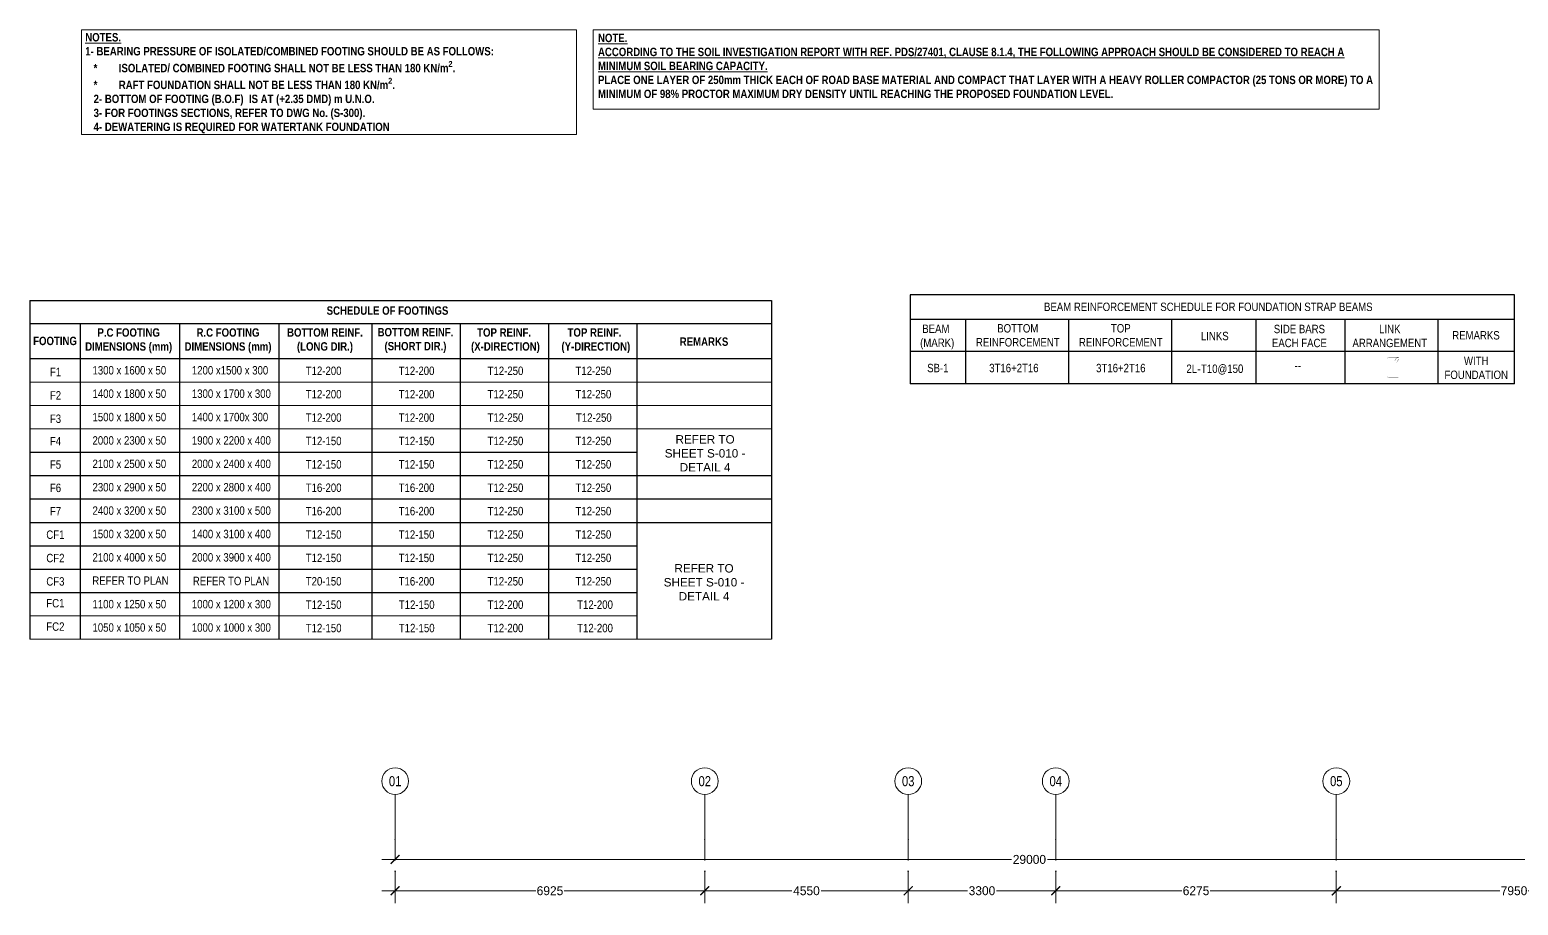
# Model space of a CAD drawing. Header units: millimetres. Extents: x -2277 to 53904, y -32032 to 20357.
# Drawn here: x 1203 to 34494, y 786 to 20357 of the extents above; entities that cross this region are included whole.
import ezdxf
from ezdxf.enums import TextEntityAlignment as Align

# ---------------------------------------------------------------- set-up
doc = ezdxf.new("R2010")
doc.units = ezdxf.units.MM
doc.header["$LTSCALE"] = 75
doc.linetypes.add('DASHDOT2', pattern=[12.7, 6.35, -3.175, 0, -3.175])
doc.linetypes.add('Dot & Dashed', pattern=[502.708322, 238.125, -132.291667, 0, -132.291655])
for name, color, linetype in [('00_A_GRIDS.3D', 1, 'Continuous'), ('02_A_GRIDS.3D', 1, 'Continuous'), ('STR_TXT-L', 1, 'Continuous')]:
    doc.layers.add(name, color=color, linetype=linetype)
for name, color, linetype, lineweight in [('A-DETL', 90, 'Continuous', 9), ('G-ANNO-TEXT', 231, 'Continuous', 9), ('S- FOUNDTION', 2, 'Continuous', 9)]:
    doc.layers.add(name, color=color, linetype=linetype, lineweight=lineweight)
doc.styles.add('236 - NAS Mall_CD_GF Plan$0$TEXT 500', font='GOTHIC.TTF', dxfattribs={"height": 350})
doc.styles.add('Arial Narrow_4', font='ARIALN.TTF', dxfattribs={"height": 3.051005})
doc.styles.add('Arial Narrow_B_2', font='ARIALNB.TTF', dxfattribs={"height": 2.5})
doc.styles.add('GENERATED_STYLE_3', font='arial.ttf', dxfattribs={"width": 0.8})
doc.styles.add('TEXT 100', font='GOTHIC.TTF', dxfattribs={"height": 200})
doc.dimstyles.new('236 - NAS Mall_CD_GF Plan$0$DIM 500', dxfattribs={"dimtxt": 350, "dimasz": 300, "dimexe": 0, "dimexo": 0, "dimgap": 25, "dimtad": 0, "dimdec": 0, "dimrnd": 5, "dimzin": 0, "dimdsep": 46, "dimtxsty": '236 - NAS Mall_CD_GF Plan$0$TEXT 500', "dimblk": '236 - NAS Mall_CD_GF Plan$0$_ARCHTICK', "dimcen": 0, "dimdle": 300, "dimclrd": 256, "dimclre": 256, "dimclrt": 256, "dimadec": 0, "dimazin": 0, "dimtfac": 1, "dimtdec": 0, "dimtmove": 1, "dimatfit": 3, "dimfxl": 1000, "dimfxlon": 1, "dimtolj": 1, "dimtzin": 0, "dimlwd": 0, "dimlwe": 0, "dimarcsym": 0})

# ---------------------------------------------------------------- blocks, each defined once
blk = doc.blocks.new('236 - NAS Mall_CD_GF Plan$0$_ARCHTICK')
at = {"color": 0, "linetype": 'ByBlock', "const_width": 0.15}
blk.add_lwpolyline([(-0.5, -0.5), (0.5, 0.5)], dxfattribs=at)
blk = doc.blocks.new('*D10')
at = {"layer": '02_A_GRIDS.3D', "lineweight": 0, "transparency": 16777216}
for p, q in [((9375, 1531), (9375, 1109)), ((16300, 1531), (16300, 1109)), ((9075, 1109), (12519, 1109)), ((16600, 1109), (13156, 1109))]:
    blk.add_line(p, q, dxfattribs=at)
at = {"layer": 'Defpoints', "color": 0, "transparency": 16777216}
for p in [(9375, 1531), (16300, 1531), (16300, 1109)]:
    blk.add_point(p, dxfattribs=at)
at = {"layer": '02_A_GRIDS.3D', "lineweight": 0, "transparency": 16777216, "xscale": 200, "yscale": 200, "zscale": 200, "rotation": 180}
blk.add_blockref('236 - NAS Mall_CD_GF Plan$0$_ARCHTICK', (9375, 1109), dxfattribs=at)
at = {"layer": '02_A_GRIDS.3D', "lineweight": 0, "transparency": 16777216, "xscale": 200, "yscale": 200, "zscale": 200}
blk.add_blockref('236 - NAS Mall_CD_GF Plan$0$_ARCHTICK', (16300, 1109), dxfattribs=at)
at = {"layer": '02_A_GRIDS.3D', "transparency": 16777216, "insert": (12838, 1109), "char_height": 200, "attachment_point": 5, "style": 'TEXT 100'}
blk.add_mtext('\\A1;6925', dxfattribs=at)
blk = doc.blocks.new('*D11')
at = {"layer": '02_A_GRIDS.3D', "lineweight": 0, "transparency": 16777216}
for p, q in [((16300, 1531), (16300, 1109)), ((20850, 1531), (20850, 1109)), ((16000, 1109), (18249, 1109)), ((21150, 1109), (18901, 1109))]:
    blk.add_line(p, q, dxfattribs=at)
at = {"layer": 'Defpoints', "color": 0, "transparency": 16777216}
for p in [(16300, 1531), (20850, 1531), (20850, 1109)]:
    blk.add_point(p, dxfattribs=at)
at = {"layer": '02_A_GRIDS.3D', "lineweight": 0, "transparency": 16777216, "xscale": 200, "yscale": 200, "zscale": 200, "rotation": 180}
blk.add_blockref('236 - NAS Mall_CD_GF Plan$0$_ARCHTICK', (16300, 1109), dxfattribs=at)
at = {"layer": '02_A_GRIDS.3D', "lineweight": 0, "transparency": 16777216, "xscale": 200, "yscale": 200, "zscale": 200}
blk.add_blockref('236 - NAS Mall_CD_GF Plan$0$_ARCHTICK', (20850, 1109), dxfattribs=at)
at = {"layer": '02_A_GRIDS.3D', "transparency": 16777216, "insert": (18575, 1109), "char_height": 200, "attachment_point": 5, "style": 'TEXT 100'}
blk.add_mtext('\\A1;4550', dxfattribs=at)
blk = doc.blocks.new('*D12')
at = {"layer": '02_A_GRIDS.3D', "lineweight": 0, "transparency": 16777216}
for p, q in [((20850, 1531), (20850, 1109)), ((24150, 1531), (24150, 1109)), ((20550, 1109), (22176, 1109)), ((24450, 1109), (22824, 1109))]:
    blk.add_line(p, q, dxfattribs=at)
at = {"layer": 'Defpoints', "color": 0, "transparency": 16777216}
for p in [(20850, 1531), (24150, 1531), (24150, 1109)]:
    blk.add_point(p, dxfattribs=at)
at = {"layer": '02_A_GRIDS.3D', "lineweight": 0, "transparency": 16777216, "xscale": 200, "yscale": 200, "zscale": 200, "rotation": 180}
blk.add_blockref('236 - NAS Mall_CD_GF Plan$0$_ARCHTICK', (20850, 1109), dxfattribs=at)
at = {"layer": '02_A_GRIDS.3D', "lineweight": 0, "transparency": 16777216, "xscale": 200, "yscale": 200, "zscale": 200}
blk.add_blockref('236 - NAS Mall_CD_GF Plan$0$_ARCHTICK', (24150, 1109), dxfattribs=at)
at = {"layer": '02_A_GRIDS.3D', "transparency": 16777216, "insert": (22500, 1109), "char_height": 200, "attachment_point": 5, "style": 'TEXT 100'}
blk.add_mtext('\\A1;3300', dxfattribs=at)
blk = doc.blocks.new('*D13')
at = {"layer": '02_A_GRIDS.3D', "lineweight": 0, "transparency": 16777216}
for p, q in [((24150, 1531), (24150, 1109)), ((30425, 1531), (30425, 1109)), ((23850, 1109), (26969, 1109)), ((30725, 1109), (27606, 1109))]:
    blk.add_line(p, q, dxfattribs=at)
at = {"layer": 'Defpoints', "color": 0, "transparency": 16777216}
for p in [(24150, 1531), (30425, 1531), (30425, 1109)]:
    blk.add_point(p, dxfattribs=at)
at = {"layer": '02_A_GRIDS.3D', "lineweight": 0, "transparency": 16777216, "xscale": 200, "yscale": 200, "zscale": 200, "rotation": 180}
blk.add_blockref('236 - NAS Mall_CD_GF Plan$0$_ARCHTICK', (24150, 1109), dxfattribs=at)
at = {"layer": '02_A_GRIDS.3D', "lineweight": 0, "transparency": 16777216, "xscale": 200, "yscale": 200, "zscale": 200}
blk.add_blockref('236 - NAS Mall_CD_GF Plan$0$_ARCHTICK', (30425, 1109), dxfattribs=at)
at = {"layer": '02_A_GRIDS.3D', "transparency": 16777216, "insert": (27288, 1109), "char_height": 200, "attachment_point": 5, "style": 'TEXT 100'}
blk.add_mtext('\\A1;6275', dxfattribs=at)
blk = doc.blocks.new('*D14')
at = {"layer": '02_A_GRIDS.3D', "lineweight": 0, "transparency": 16777216}
for p, q in [((30425, 1531), (30425, 1109)), ((38375, 1531), (38375, 1109)), ((30125, 1109), (34081, 1109)), ((38675, 1109), (34719, 1109))]:
    blk.add_line(p, q, dxfattribs=at)
at = {"layer": 'Defpoints', "color": 0, "transparency": 16777216}
for p in [(30425, 1531), (38375, 1531), (38375, 1109)]:
    blk.add_point(p, dxfattribs=at)
at = {"layer": '02_A_GRIDS.3D', "lineweight": 0, "transparency": 16777216, "xscale": 200, "yscale": 200, "zscale": 200, "rotation": 180}
blk.add_blockref('236 - NAS Mall_CD_GF Plan$0$_ARCHTICK', (30425, 1109), dxfattribs=at)
at = {"layer": '02_A_GRIDS.3D', "lineweight": 0, "transparency": 16777216, "xscale": 200, "yscale": 200, "zscale": 200}
blk.add_blockref('236 - NAS Mall_CD_GF Plan$0$_ARCHTICK', (38375, 1109), dxfattribs=at)
at = {"layer": '02_A_GRIDS.3D', "transparency": 16777216, "insert": (34400, 1109), "char_height": 200, "attachment_point": 5, "style": 'TEXT 100'}
blk.add_mtext('\\A1;7950', dxfattribs=at)
blk = doc.blocks.new('*D15')
at = {"layer": '02_A_GRIDS.3D', "lineweight": 0, "transparency": 16777216}
for p, q in [((9375, 2231), (9375, 1809)), ((38375, 2231), (38375, 1809)), ((9075, 1809), (23159, 1809)), ((38675, 1809), (23963, 1809))]:
    blk.add_line(p, q, dxfattribs=at)
at = {"layer": 'Defpoints', "color": 0, "transparency": 16777216}
for p in [(9375, 2231), (38375, 2231), (38375, 1809)]:
    blk.add_point(p, dxfattribs=at)
at = {"layer": '02_A_GRIDS.3D', "lineweight": 0, "transparency": 16777216, "xscale": 200, "yscale": 200, "zscale": 200, "rotation": 180}
blk.add_blockref('236 - NAS Mall_CD_GF Plan$0$_ARCHTICK', (9375, 1809), dxfattribs=at)
at = {"layer": '02_A_GRIDS.3D', "lineweight": 0, "transparency": 16777216, "xscale": 200, "yscale": 200, "zscale": 200}
blk.add_blockref('236 - NAS Mall_CD_GF Plan$0$_ARCHTICK', (38375, 1809), dxfattribs=at)
at = {"layer": '02_A_GRIDS.3D', "transparency": 16777216, "insert": (23561, 1809), "char_height": 200, "attachment_point": 5, "style": 'TEXT 100'}
blk.add_mtext('\\A1;29000', dxfattribs=at)
blk = doc.blocks.new('Standard grid marker')
at = {"layer": '00_A_GRIDS.3D', "linetype": 'Dot & Dashed', "lineweight": 0}
for p, q in [((1000, 0), (0, 0)), ((33692, 0), (34692, 0))]:
    blk.add_line(p, q, dxfattribs=at)
at = {"layer": '00_A_GRIDS.3D', "linetype": 'DASHDOT2', "lineweight": 0}
blk.add_line((1000, 0), (33692, 0), dxfattribs=at)
at = {"layer": '00_A_GRIDS.3D', "linetype": 'Continuous', "lineweight": 0}
for centre in [(-300, 0), (34992, 0)]:
    blk.add_circle(centre, 300, dxfattribs=at)
at = {"layer": '00_A_GRIDS.3D', "linetype": 'Dot & Dashed', "lineweight": 0}
blk.add_point((1000, 0), dxfattribs=at)
blk.add_point((1000, 0), dxfattribs=at)
at = {"layer": '00_A_GRIDS.3D', "lineweight": 0, "style": 'GENERATED_STYLE_3'}
for tag, p in [('AC_MarkerText_1_0', (-464, -51)), ('AC_MarkerText_1_1', (34828, -51))]:
    blk.add_attdef(tag, text='', height=225, rotation=90, dxfattribs=at).set_placement(p, align=Align.TOP_CENTER)

msp = doc.modelspace()

# ---------------------------------------------------------------- linework, layer by layer
at = {"layer": 'A-DETL', "lineweight": 30}
for p, q in [((34413, 14433.3), (20893.6, 14433.3)), ((20893.6, 14433.3), (20893.6, 12439)), ((34413, 12439), (34413, 14433.3)), ((1202.8, 14308), (17789.4, 14308)), ((1202.8, 14308), (1202.8, 6731.3)), ((17789.4, 14308), (17789.4, 6731.3)), ((1202.8, 13791.1), (17789.4, 13791.1)), ((2327.8, 13791.1), (2327.8, 6731.3)), ((4550.1, 13791.1), (4550.1, 6731.3)), ((6772.5, 13791.1), (6772.5, 6731.3)), ((8854, 13791.1), (8854, 6731.3)), ((10829.9, 13791.1), (10829.9, 6731.3)), ((12805.8, 13791.1), (12805.8, 6731.3)), ((14781.7, 13791.1), (14781.7, 6731.3)), ((34413, 13880.6), (20893.6, 13880.6)), ((22131, 13880.6), (22131, 12439)), ((24435.1, 13880.6), (24435.1, 12439)), ((26739.2, 13880.6), (26739.2, 12439)), ((28624.6, 13880.6), (28624.6, 12439)), ((30615.2, 13880.6), (30615.2, 12439)), ((32693.7, 13880.6), (32693.7, 12439)), ((1202.8, 13004.9), (17789.4, 13004.9)), ((34413, 13164.2), (20893.6, 13164.2)), ((34413, 12439), (20893.6, 12439)), ((1202.8, 10913.7), (14781.7, 10913.7)), ((1202.8, 10390.9), (17789.4, 10390.9)), ((1202.8, 9868.1), (17789.4, 9868.1)), ((1202.8, 9345.3), (17789.4, 9345.3)), ((1202.8, 8822.5), (14781.7, 8822.5)), ((1202.8, 8299.7), (14781.7, 8299.7)), ((1202.8, 7776.9), (14781.7, 7776.9))]:
    msp.add_line(p, q, dxfattribs=at)
at = {"layer": 'A-DETL'}
for p, q in [((1202.8, 12482.1), (17789.4, 12482.1)), ((1202.8, 11959.3), (17789.4, 11959.3)), ((1202.8, 11436.5), (17789.4, 11436.5)), ((1202.8, 7254.1), (14781.7, 7254.1)), ((1202.8, 6731.3), (17789.4, 6731.3))]:
    msp.add_line(p, q, dxfattribs=at)
at = {"layer": 'S- FOUNDTION', "color": 2}
for points in [[(2357.9, 20357.1), (13430.5, 20357.1), (13430.5, 18016.1), (2357.9, 18016.1)], [(13802.6, 20357.1), (31384.7, 20357.1), (31384.7, 18584.1), (13802.6, 18584.1)]]:
    msp.add_lwpolyline(points, close=True, dxfattribs=at)
at = {"layer": 'STR_TXT-L', "const_width": 5.22, "flags": 128}
msp.add_lwpolyline([(31730.5, 12957.7), (31777.6, 13029.6, -0.7452779), (31820.6, 13016.8), (31820.6, 12607.1, -0.4142337), (31797.2, 12583.7), (31597.1, 12583.7, -0.414228), (31573.7, 12607.1), (31573.8, 13007.6, -0.414198), (31597.2, 13031), (31804.9, 13031, -0.5961841), (31824.5, 12994.8), (31772.6, 12915.6)], format="xyb", dxfattribs=at)

# ---------------------------------------------------------------- block references
at = {"layer": '00_A_GRIDS.3D', "linetype": 'Dot & Dashed'}
ref = msp.add_blockref('Standard grid marker', (9375, 3259.6), dxfattribs=dict(at, zscale=1000, rotation=270))
ref.add_attrib('AC_MarkerText_1', '01', dxfattribs={"layer": '02_A_GRIDS.3D', "color": 7, "lineweight": 0, "height": 225, "rotation": 360, "style": 'GENERATED_STYLE_3', "width": 0.8}).set_placement((9375, 3672.1), align=Align.TOP_CENTER)
ref.add_attrib('AC_MarkerText_1_1', '01', dxfattribs={"color": 7, "lineweight": 0, "height": 225, "rotation": 360, "style": 'GENERATED_STYLE_3', "width": 0.8}).set_placement((9375, -31616.5), align=Align.TOP_CENTER)
at = {"layer": '02_A_GRIDS.3D', "linetype": 'Dot & Dashed'}
ref = msp.add_blockref('Standard grid marker', (16300, 3259.6), dxfattribs=dict(at, zscale=1000, rotation=270))
ref.add_attrib('AC_MarkerText_1', '02', dxfattribs={"color": 7, "lineweight": 0, "height": 225, "rotation": 360, "style": 'GENERATED_STYLE_3', "width": 0.8}).set_placement((16300, 3672.1), align=Align.TOP_CENTER)
ref.add_attrib('AC_MarkerText_1_1', '02', dxfattribs={"layer": '00_A_GRIDS.3D', "color": 7, "lineweight": 0, "height": 225, "rotation": 360, "style": 'GENERATED_STYLE_3', "width": 0.8}).set_placement((16300, -31616.5), align=Align.TOP_CENTER)
ref = msp.add_blockref('Standard grid marker', (20850, 3259.6), dxfattribs=dict(at, zscale=1000, rotation=270))
ref.add_attrib('AC_MarkerText_1', '03', dxfattribs={"color": 7, "lineweight": 0, "height": 225, "rotation": 360, "style": 'GENERATED_STYLE_3', "width": 0.8}).set_placement((20850, 3672.1), align=Align.TOP_CENTER)
ref.add_attrib('AC_MarkerText_1_1', '03', dxfattribs={"layer": '00_A_GRIDS.3D', "color": 7, "lineweight": 0, "height": 225, "rotation": 360, "style": 'GENERATED_STYLE_3', "width": 0.8}).set_placement((20850, -31616.5), align=Align.TOP_CENTER)
ref = msp.add_blockref('Standard grid marker', (24150, 3259.6), dxfattribs=dict(at, zscale=1000, rotation=270))
ref.add_attrib('AC_MarkerText_1', '04', dxfattribs={"color": 7, "lineweight": 0, "height": 225, "rotation": 360, "style": 'GENERATED_STYLE_3', "width": 0.8}).set_placement((24150, 3672.1), align=Align.TOP_CENTER)
ref.add_attrib('AC_MarkerText_1_1', '04', dxfattribs={"layer": '00_A_GRIDS.3D', "color": 7, "lineweight": 0, "height": 225, "rotation": 360, "style": 'GENERATED_STYLE_3', "width": 0.8}).set_placement((24150, -31616.5), align=Align.TOP_CENTER)
ref = msp.add_blockref('Standard grid marker', (30425, 3259.6), dxfattribs=dict(at, zscale=1000, rotation=270))
ref.add_attrib('AC_MarkerText_1', '05', dxfattribs={"color": 7, "lineweight": 0, "height": 225, "rotation": 360, "style": 'GENERATED_STYLE_3', "width": 0.8}).set_placement((30425, 3672.1), align=Align.TOP_CENTER)
ref.add_attrib('AC_MarkerText_1_1', '05', dxfattribs={"layer": '00_A_GRIDS.3D', "color": 7, "lineweight": 0, "height": 225, "rotation": 360, "style": 'GENERATED_STYLE_3', "width": 0.8}).set_placement((30425, -31616.5), align=Align.TOP_CENTER)

# ---------------------------------------------------------------- texts
at = {"layer": 'G-ANNO-TEXT', "color": 7, "lineweight": 13, "char_height": 187.5}
for s, insert, width, attachment_point, style in [('\\A1;{\\LNOTES.}\\P1- BEARING PRESSURE OF ISOLATED/COMBINED FOOTING SHOULD BE AS FOLLOWS:\\P\\pxi-3,l4,t4;*^IISOLATED/ COMBINED FOOTING SHALL NOT BE LESS THAN 180 KN/m{\\H0.7x;\\S2^ ;\\H1.42857x;.}\\P*^IRAFT FOUNDATION SHALL NOT BE LESS THAN 180 KN/m{\\H0.7x;\\S2^ ;\\H1.42857x;.\\P\\pi0,l0,tz;}2- BOTTOM OF FOOTING (B.O.F)  IS AT (+2.35 DMD) m U.N.O.\\P3- FOR FOOTINGS SECTIONS, REFER TO DWG No. (S-300).\\P4- DEWATERING IS REQUIRED FOR WATERTANK FOUNDATION', (2443.8, 20284.2), 11636.063, 1, 'Arial Narrow_B_2'), ('\\A1;{\\LNOTE.\\PACCORDING TO THE SOIL INVESTIGATION REPORT WITH REF. PDS/27401, CLAUSE 8.1.4, THE FOLLOWING APPROACH SHOULD BE CONSIDERED TO REACH A MINIMUM SOIL BEARING CAPACITY. \\P}PLACE ONE LAYER OF 250mm THICK EACH OF ROAD BASE MATERIAL AND COMPACT THAT LAYER WITH A HEAVY ROLLER COMPACTOR (25 TONS OR MORE) TO A MINIMUM OF 98% PROCTOR MAXIMUM DRY DENSITY UNTIL REACHING THE PROPOSED FOUNDATION LEVEL.', (13912.1, 20268.6), 17478.953, 1, 'Arial Narrow_B_2'), ('SCHEDULE OF FOOTINGS', (7843.5, 14173.9), 3312.974, 1, 'Arial Narrow_B_2'), ('BEAM REINFORCEMENT SCHEDULE FOR FOUNDATION STRAP BEAMS', (27562, 14257.2), 13231.334, 2, 'Arial Narrow_4'), ('\\pxqc;P.C FOOTING \\PDIMENSIONS (mm)', (2228.2, 13682.9), 2372.931, 1, 'Arial Narrow_B_2'), ('\\pxqc;R.C FOOTING \\PDIMENSIONS (mm)', (4450.5, 13682.9), 2372.931, 1, 'Arial Narrow_B_2'), ('\\pxqc;BOTTOM REINF. (LONG DIR.)', (6737.4, 13684.5), 2135.945, 1, 'Arial Narrow_B_2'), ('\\pxqc;BOTTOM REINF. (SHORT DIR.)', (8937.2, 13690.8), 1783.917, 1, 'Arial Narrow_B_2'), ('\\pxqc;TOP REINF.\\P (X-DIRECTION)', (10919.8, 13684.5), 1783.917, 1, 'Arial Narrow_B_2'), ('\\pxqc;TOP REINF.\\P (Y-DIRECTION)', (12942, 13684.5), 1783.917, 1, 'Arial Narrow_B_2'), ('BEAM \\P (MARK)', (21468.8, 13766.9), 1103.791, 2, 'Arial Narrow_4'), ('BOTTOM \\PREINFORCEMENT', (23301.2, 13777.3), 1103.791, 2, 'Arial Narrow_4'), ('TOP \\PREINFORCEMENT', (25605.3, 13777.3), 1103.791, 2, 'Arial Narrow_4'), ('SIDE BARS \\PEACH FACE', (29599.5, 13762), 1827.109, 2, 'Arial Narrow_4'), ('LINK ARRANGEMENT', (31621.4, 13762), 1103.791, 2, 'Arial Narrow_4'), ('FOOTING', (1278.6, 13495.2), 775.633, 1, 'Arial Narrow_B_2'), ('REMARKS', (15740.6, 13479.2), 1682.235, 1, 'Arial Narrow_B_2'), ('LINKS', (27706.6, 13604.5), 1103.791, 2, 'Arial Narrow_4'), ('REMARKS', (33549.1, 13620.7), 1103.791, 2, 'Arial Narrow_4'), ('WITH FOUNDATION', (33554.3, 13050.2), 1103.791, 2, 'Arial Narrow_4'), ('F1', (1653.1, 12800.8), 306.645, 1, 'Arial Narrow_4'), ('1300 x 1600 x 50', (2605.7, 12838.8), 1859.748, 1, 'Arial Narrow_4'), ('1200 x1500 x 300', (4828.1, 12838.8), 1859.748, 1, 'Arial Narrow_4'), ('T12-200', (7375.5, 12827.2), 1859.748, 1, 'Arial Narrow_4'), ('T12-200', (9453.1, 12827.2), 1859.748, 1, 'Arial Narrow_4'), ('T12-250', (11442.5, 12827.2), 1859.748, 1, 'Arial Narrow_4'), ('T12-250', (13408.8, 12827.2), 1859.748, 1, 'Arial Narrow_4'), ('SB-1', (21513.1, 12889.2), 1103.791, 2, 'Arial Narrow_4'), ('3T16+2T16', (23213.7, 12889.2), 1103.791, 2, 'Arial Narrow_4'), ('3T16+2T16', (25605.3, 12888.7), 1103.791, 2, 'Arial Narrow_4'), ('2L{\\fArial|b0|i0|c178|p34;-}T10@150', (27708.9, 12873.1), 1103.791, 2, 'Arial Narrow_4'), ('--', (29565.7, 12942.9), 1103.791, 2, 'Arial Narrow_4'), ('1400 x 1800 x 50', (2605.7, 12316), 1859.748, 1, 'Arial Narrow_4'), ('1300 x 1700 x 300', (4828.1, 12316), 1859.748, 1, 'Arial Narrow_4'), ('F2', (1653.1, 12278), 306.645, 1, 'Arial Narrow_4'), ('T12-200', (7375.5, 12304.4), 1859.748, 1, 'Arial Narrow_4'), ('T12-200', (9453.1, 12304.4), 1859.748, 1, 'Arial Narrow_4'), ('T12-250', (11442.5, 12304.4), 1859.748, 1, 'Arial Narrow_4'), ('T12-250', (13408.8, 12304.4), 1859.748, 1, 'Arial Narrow_4'), ('F3', (1653.1, 11755.2), 306.645, 1, 'Arial Narrow_4'), ('1500 x 1800 x 50', (2605.7, 11793.2), 1859.748, 1, 'Arial Narrow_4'), ('1400 x 1700x 300', (4828.1, 11793.2), 1859.748, 1, 'Arial Narrow_4'), ('T12-200', (7375.5, 11781.6), 1859.748, 1, 'Arial Narrow_4'), ('T12-200', (9453.1, 11781.6), 1859.748, 1, 'Arial Narrow_4'), ('T12-250', (11442.5, 11781.6), 1859.748, 1, 'Arial Narrow_4'), ('T12-250', (13418.4, 11781.6), 1859.748, 1, 'Arial Narrow_4'), ('F4', (1653.1, 11255.3), 306.645, 1, 'Arial Narrow_4'), ('2000 x 2300 x 50', (2605.7, 11270.4), 1859.748, 1, 'Arial Narrow_4'), ('1900 x 2200 x 400', (4828.1, 11270.4), 1859.748, 1, 'Arial Narrow_4'), ('T12-150', (7375.5, 11258.8), 1859.748, 1, 'Arial Narrow_4'), ('T12-150', (9453.1, 11258.8), 1859.748, 1, 'Arial Narrow_4'), ('T12-250', (11442.5, 11258.8), 1859.748, 1, 'Arial Narrow_4'), ('T12-250', (13408.8, 11258.8), 1859.748, 1, 'Arial Narrow_4'), ('\\pxqc;{\\fArial|b0|i0|c0|p34;REFER TO SHEET S-010 - DETAIL 4}', (15180, 11295), 2253.224, 1, 'Arial Narrow_4'), ('F5', (1653.1, 10732.5), 306.645, 1, 'Arial Narrow_4'), ('2100 x 2500 x 50', (2605.7, 10747.6), 1859.748, 1, 'Arial Narrow_4'), ('2000 x 2400 x 400', (4828.1, 10747.6), 1859.748, 1, 'Arial Narrow_4'), ('T12-150', (7375.5, 10736), 1859.748, 1, 'Arial Narrow_4'), ('T12-150', (9453.1, 10736), 1859.748, 1, 'Arial Narrow_4'), ('T12-250', (11442.5, 10736), 1859.748, 1, 'Arial Narrow_4'), ('T12-250', (13408.8, 10736), 1859.748, 1, 'Arial Narrow_4'), ('F6', (1653.1, 10209.7), 306.645, 1, 'Arial Narrow_4'), ('2300 x 2900 x 50', (2605.7, 10224.8), 1859.748, 1, 'Arial Narrow_4'), ('2200 x 2800 x 400', (4828.1, 10224.8), 1859.748, 1, 'Arial Narrow_4'), ('T16-200', (7375.5, 10213.2), 1859.748, 1, 'Arial Narrow_4'), ('T16-200', (9453.1, 10213.2), 1859.748, 1, 'Arial Narrow_4'), ('T12-250', (11442.5, 10213.2), 1859.748, 1, 'Arial Narrow_4'), ('T12-250', (13408.8, 10213.2), 1859.748, 1, 'Arial Narrow_4'), ('F7', (1653.1, 9686.9), 306.645, 1, 'Arial Narrow_4'), ('2400 x 3200 x 50', (2605.7, 9702), 1859.748, 1, 'Arial Narrow_4'), ('2300 x 3100 x 500', (4828.1, 9702), 1859.748, 1, 'Arial Narrow_4'), ('T16-200', (7375.5, 9690.4), 1859.748, 1, 'Arial Narrow_4'), ('T16-200', (9453.1, 9690.4), 1859.748, 1, 'Arial Narrow_4'), ('T12-250', (11442.5, 9690.4), 1859.748, 1, 'Arial Narrow_4'), ('T12-250', (13408.8, 9690.4), 1859.748, 1, 'Arial Narrow_4'), ('CF1', (1573.1, 9164.1), 306.645, 1, 'Arial Narrow_4'), ('1500 x 3200 x 50', (2605.7, 9179.2), 1859.748, 1, 'Arial Narrow_4'), ('1400 x 3100 x 400', (4828.1, 9179.2), 1859.748, 1, 'Arial Narrow_4'), ('T12-150', (7375.5, 9167.6), 1859.748, 1, 'Arial Narrow_4'), ('T12-150', (9453.1, 9167.6), 1859.748, 1, 'Arial Narrow_4'), ('T12-250', (11442.5, 9167.6), 1859.748, 1, 'Arial Narrow_4'), ('T12-250', (13408.8, 9167.6), 1859.748, 1, 'Arial Narrow_4'), ('2100 x 4000 x 50', (2605.7, 8656.4), 1859.748, 1, 'Arial Narrow_4'), ('2000 x 3900 x 400', (4828.1, 8656.4), 1859.748, 1, 'Arial Narrow_4'), ('CF2', (1573.1, 8641.3), 306.645, 1, 'Arial Narrow_4'), ('T12-150', (7375.5, 8644.8), 1859.748, 1, 'Arial Narrow_4'), ('T12-150', (9453.1, 8644.8), 1859.748, 1, 'Arial Narrow_4'), ('T12-250', (11442.5, 8644.8), 1859.748, 1, 'Arial Narrow_4'), ('T12-250', (13408.8, 8644.8), 1859.748, 1, 'Arial Narrow_4'), ('\\pxqc;{\\fArial|b0|i0|c0|p34;REFER TO SHEET S-010 - DETAIL 4}', (15157.1, 8411.9), 2253.224, 1, 'Arial Narrow_4'), ('CF3', (1573.1, 8118.5), 306.645, 1, 'Arial Narrow_4'), ('REFER TO PLAN', (2601.5, 8136.1), 2411.775, 1, 'Arial Narrow_4'), ('REFER TO PLAN', (4849.9, 8128.5), 2411.775, 1, 'Arial Narrow_4'), ('T20-150', (7375.5, 8122), 1859.748, 1, 'Arial Narrow_4'), ('T16-200', (9453.1, 8122), 1859.748, 1, 'Arial Narrow_4'), ('T12-250', (11442.5, 8122), 1859.748, 1, 'Arial Narrow_4'), ('T12-250', (13408.8, 8122), 1859.748, 1, 'Arial Narrow_4'), ('FC1', (1573.1, 7631.9), 306.645, 1, 'Arial Narrow_4'), ('1100 x 1250 x 50', (2605.7, 7610.8), 1732.315, 1, 'Arial Narrow_4'), ('1000 x 1200 x 300', (4828.1, 7610.8), 1859.748, 1, 'Arial Narrow_4'), ('T12-150', (7375.5, 7599.3), 306.645, 1, 'Arial Narrow_4'), ('T12-150', (9457, 7599.3), 306.645, 1, 'Arial Narrow_4'), ('T12-200', (11442.5, 7599.3), 1859.748, 1, 'Arial Narrow_4'), ('T12-200', (13445.8, 7599.3), 306.645, 1, 'Arial Narrow_4'), ('FC2', (1573.1, 7109.1), 306.645, 1, 'Arial Narrow_4'), ('1050 x 1050 x 50', (2605.7, 7088), 1732.315, 1, 'Arial Narrow_4'), ('1000 x 1000 x 300', (4828.1, 7088), 1859.748, 1, 'Arial Narrow_4'), ('T12-150', (7375.5, 7076.5), 306.645, 1, 'Arial Narrow_4'), ('T12-150', (9457, 7076.5), 306.645, 1, 'Arial Narrow_4'), ('T12-200', (11442.5, 7076.5), 1859.748, 1, 'Arial Narrow_4'), ('T12-200', (13445.8, 7076.5), 306.645, 1, 'Arial Narrow_4')]:
    msp.add_mtext(s, dxfattribs=dict(at, insert=insert, width=width, attachment_point=attachment_point, style=style))

# ---------------------------------------------------------------- dimensions: what is measured, and where the dimension line sits
at = {"layer": '02_A_GRIDS.3D'}
dim = msp.add_linear_dim(base=(38375, 1808.8), p1=(9375, 2230.7), p2=(38375, 2230.7), dimstyle='236 - NAS Mall_CD_GF Plan$0$DIM 500', override={"dimtxt": 187.5, "dimasz": 200, "dimtxsty": 'TEXT 100'}, dxfattribs=at)
dim.commit()
dim.dimension.update_dxf_attribs({"geometry": '*D15', "text_midpoint": (23561.2, 1808.8), "dimtype": 160})
for base, p1, p2, picture, middle in [((16300, 1108.8), (9375, 1530.7), (16300, 1530.7), '*D10', (12837.5, 1108.8)), ((20850, 1108.8), (16300, 1530.7), (20850, 1530.7), '*D11', (18575, 1108.8)), ((24150, 1108.8), (20850, 1530.7), (24150, 1530.7), '*D12', (22500, 1108.8)), ((30425, 1108.8), (24150, 1530.7), (30425, 1530.7), '*D13', (27287.5, 1108.8)), ((38375, 1108.8), (30425, 1530.7), (38375, 1530.7), '*D14', (34400, 1108.8))]:
    dim = msp.add_linear_dim(base=base, p1=p1, p2=p2, dimstyle='236 - NAS Mall_CD_GF Plan$0$DIM 500', override={"dimtxt": 187.5, "dimasz": 200, "dimtxsty": 'TEXT 100'}, dxfattribs=at)
    dim.commit()
    dim.dimension.update_dxf_attribs({"geometry": picture, "text_midpoint": middle})

doc.saveas('drawing.dxf')
